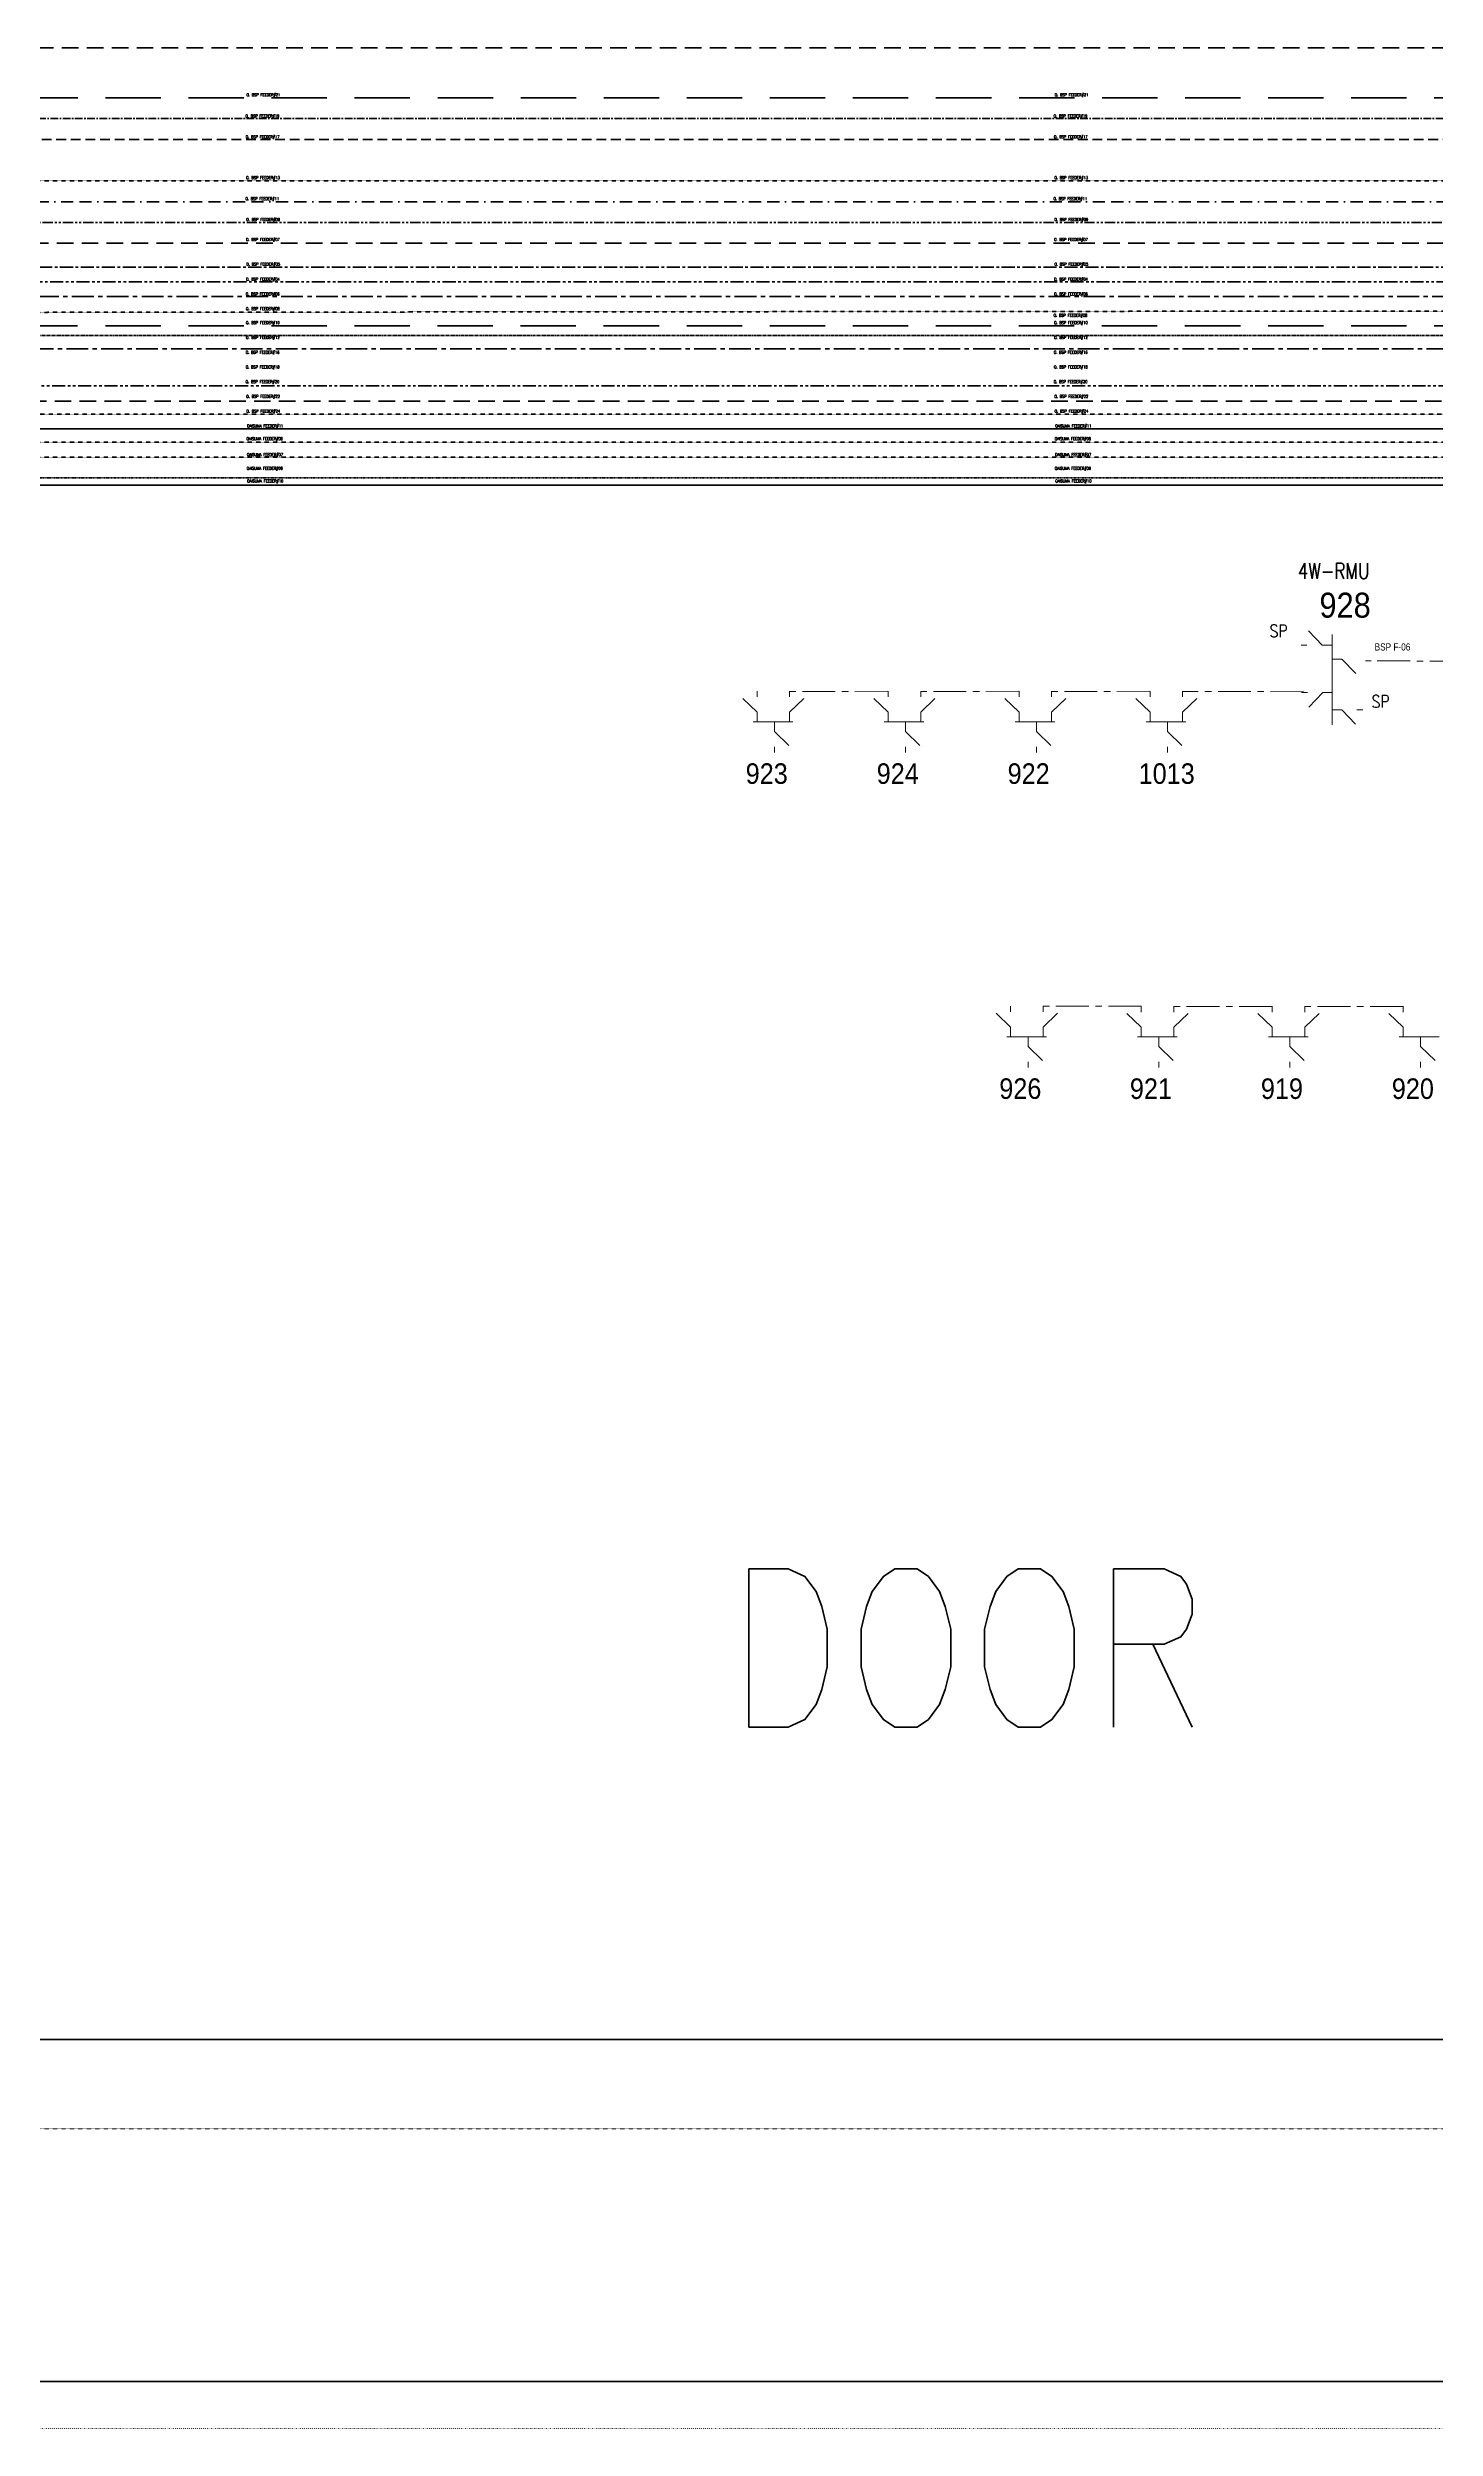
# Model space of a CAD drawing. Header units: metres. Extents: x 65984 to 144644, y -19036 to 23726.
# Drawn here: x 125899 to 127597, y 19332 to 22245 of the extents above; entities that cross this region are included whole.
import ezdxf
from ezdxf.enums import TextEntityAlignment as Align

# ---------------------------------------------------------------- set-up
doc = ezdxf.new("R2010")
doc.units = ezdxf.units.M
doc.header["$MEASUREMENT"] = 0
for name, pattern in [('( Border )', [1.75, 0.5, -0.25, 0.5, -0.25, 0, -0.25]), ('( Center )', [2, 1.25, -0.25, 0.25, -0.25]), ('( Phantom )', [2.5, 1.25, -0.25, 0.25, -0.25, 0.25, -0.25]), ('DGN Style 1', [0.6, 0, -0.6]), ('DGN Style 3', [0.013877, 0, -0.013877]), ('DGN Style 4', [1.6, 0.8, -0.4, 0, -0.4]), ('HIDDEN2', [2381.25, 1587.5, -793.75])]:
    doc.linetypes.add(name, pattern=pattern)
doc.layers.get('0').update_dxf_attribs({"color": 95, "lineweight": 40})
for name, color, linetype, lineweight in [('d_eos', 111, 'Continuous', 40), ('d_eos no', 121, 'Continuous', 40), ('d_grid line', 7, 'DGN Style 1', 0), ('d_switch', 95, 'Continuous', 40), ('d_ug cable', 95, 'Continuous', 40), ('d_ug main line', 95, 'Continuous', 40), ('FDR  1  16', 234, 'Continuous', 40), ('Level 37', 7, 'Continuous', 0), ('O H MAIN FEEDER', 4, 'Continuous', 100)]:
    doc.layers.add(name, color=color, linetype=linetype, lineweight=lineweight)
doc.styles.add('Style-Arial', font='arial.ttf')
doc.styles.add('Style-msdefault', font='msdefault.shx')
doc.styles.add('Style-STANDARD', font='STANDARD.shx')

msp = doc.modelspace()

# ---------------------------------------------------------------- linework, layer by layer
at = {"color": 7, "linetype": '( Border )', "lineweight": 140, "ltscale": 30}
msp.add_line((128845.7, 22056.3), (125503.4, 22056.3), dxfattribs=at)
at = {"color": 1, "linetype": 'DGN Style 4', "lineweight": 70, "flags": 128}
msp.add_lwpolyline([(128559.9, 20572.7), (128559.9, 20579), (128073.9, 20579), (128073.9, 21718.3), (128073.9, 21718.3), (125710.5, 21718.3), (125710.5, 19820.8), (115844.2, 19820.8), (115844.2, 19939)], dxfattribs=at)
at = {"layer": 'd_eos', "color": 7, "linetype": 'Continuous', "lineweight": 13, "ltscale": 1.60271}
for p, q in [((127458.5, 21513.7), (127441.5, 21531.3)), ((127470.6, 21416.2), (127470.6, 21527)), ((127439.8, 21513.7), (127432.7, 21513.7)), ((127470.2, 21513.7), (127458.5, 21513.7)), ((127470.6, 21496.5), (127482.3, 21496.5)), ((127482.3, 21496.5), (127499.4, 21478.9)), ((127511.4, 21494.6), (127518.5, 21494.6)), ((126766.9, 21431.7), (126749.4, 21448.7)), ((126766.9, 21450.4), (126766.9, 21457.5)), ((126806.8, 21450.4), (126806.8, 21457.5)), ((126806.8, 21431.7), (126824.3, 21448.7)), ((126927.2, 21431.7), (126909.7, 21448.7)), ((126927.2, 21450.4), (126927.2, 21457.5)), ((126967.1, 21450.4), (126967.1, 21457.5)), ((126967.1, 21431.7), (126984.6, 21448.7)), ((127087.5, 21431.7), (127069.9, 21448.7)), ((127087.5, 21450.4), (127087.5, 21457.5)), ((127127.3, 21450.4), (127127.3, 21457.5)), ((127127.3, 21431.7), (127144.9, 21448.7)), ((127247.8, 21431.7), (127230.2, 21448.7)), ((127247.8, 21450.4), (127247.8, 21457.5)), ((127287.6, 21450.4), (127287.6, 21457.5)), ((127287.6, 21431.7), (127305.2, 21448.7)), ((127440.3, 21455.7), (127433.2, 21455.7)), ((127459, 21455.7), (127442, 21438.1)), ((127470.7, 21455.7), (127459, 21455.7)), ((126762.2, 21420), (126810.7, 21420)), ((126766.9, 21420), (126766.9, 21431.7)), ((126788.3, 21419.9), (126788.3, 21408.2)), ((126806.8, 21420), (126806.8, 21431.7)), ((126922.5, 21420), (126971, 21420)), ((126927.2, 21420), (126927.2, 21431.7)), ((126948.6, 21419.9), (126948.6, 21408.2)), ((126967.1, 21420), (126967.1, 21431.7)), ((127082.7, 21420), (127131.2, 21420)), ((127087.5, 21420), (127087.5, 21431.7)), ((127108.8, 21419.9), (127108.8, 21408.2)), ((127127.3, 21420), (127127.3, 21431.7)), ((127243, 21420), (127291.6, 21420)), ((127247.8, 21420), (127247.8, 21431.7)), ((127269.1, 21419.9), (127269.1, 21408.2)), ((127287.6, 21420), (127287.6, 21431.7)), ((127470.6, 21434.7), (127482.3, 21434.7)), ((127482.3, 21434.7), (127499.3, 21417.1)), ((127501, 21434.7), (127508.1, 21434.7)), ((126788.3, 21408.2), (126805.8, 21391.1)), ((126788.3, 21389.5), (126788.3, 21382.4)), ((126948.6, 21408.2), (126966.1, 21391.1)), ((126948.6, 21389.5), (126948.6, 21382.4)), ((127108.8, 21408.2), (127126.4, 21391.1)), ((127108.8, 21389.5), (127108.8, 21382.4)), ((127269.1, 21408.2), (127286.7, 21391.1)), ((127269.1, 21389.5), (127269.1, 21382.4))]:
    msp.add_line(p, q, dxfattribs=at)
at = {"layer": 'd_eos', "color": 220, "linetype": 'Continuous', "lineweight": 13, "ltscale": 1.60271}
for p, q in [((127077.2, 21046.3), (127059.6, 21063.4)), ((127077.2, 21065), (127077.2, 21072.1)), ((127117, 21065), (127117, 21072.1)), ((127117, 21046.3), (127134.6, 21063.4)), ((127237.1, 21046.2), (127219.5, 21063.2)), ((127237.1, 21064.8), (127237.1, 21071.9)), ((127276.9, 21064.8), (127276.9, 21071.9)), ((127276.9, 21046.2), (127294.5, 21063.2)), ((127397.4, 21046.2), (127379.8, 21063.2)), ((127397.4, 21064.8), (127397.4, 21071.9)), ((127437.2, 21064.8), (127437.2, 21071.9)), ((127437.2, 21046.2), (127454.7, 21063.2)), ((127557.6, 21046.2), (127540, 21063.2)), ((127557.6, 21064.8), (127557.6, 21071.9)), ((127072.5, 21034.6), (127121, 21034.6)), ((127077.2, 21034.6), (127077.2, 21046.3)), ((127098.5, 21034.5), (127098.5, 21022.8)), ((127117, 21034.6), (127117, 21046.3)), ((127232.3, 21034.5), (127280.8, 21034.5)), ((127237.1, 21034.5), (127237.1, 21046.2)), ((127258.4, 21034.3), (127258.4, 21022.7)), ((127276.9, 21034.5), (127276.9, 21046.2)), ((127392.6, 21034.5), (127441.1, 21034.5)), ((127397.4, 21034.5), (127397.4, 21046.2)), ((127418.7, 21034.3), (127418.7, 21022.7)), ((127437.2, 21034.5), (127437.2, 21046.2)), ((127552.8, 21034.5), (127601.4, 21034.5)), ((127557.6, 21034.5), (127557.6, 21046.2)), ((127578.9, 21034.3), (127578.9, 21022.7)), ((127098.5, 21022.8), (127116.1, 21005.7)), ((127098.5, 21004.1), (127098.5, 20997)), ((127258.4, 21022.7), (127275.9, 21005.6)), ((127258.4, 21004), (127258.4, 20996.9)), ((127418.7, 21022.7), (127436.2, 21005.6)), ((127418.7, 21004), (127418.7, 20996.9)), ((127578.9, 21022.7), (127596.5, 21005.6)), ((127578.9, 21004), (127578.9, 20996.9))]:
    msp.add_line(p, q, dxfattribs=at)
at = {"layer": 'd_grid line', "color": 7, "linetype": 'DGN Style 1', "lineweight": 0, "flags": 128}
msp.add_lwpolyline([(133459.3, 19332.1), (133459.3, 22713), (107396.8, 22713), (107396.8, 19332.1)], close=True, dxfattribs=at)
at = {"layer": 'd_ug cable', "color": 1, "linetype": 'DGN Style 3', "lineweight": 0}
msp.add_line((107924.2, 19698.6), (144357.5, 19698.7), dxfattribs=at)
at = {"layer": 'd_ug cable', "color": 18, "linetype": 'DGN Style 3', "lineweight": 100, "flags": 128}
msp.add_lwpolyline([(128546.8, 21588), (128257.1, 21588), (128257.1, 21796.4), (125683.2, 21796.4), (125683.2, 21241)], dxfattribs=at)
at = {"layer": 'd_ug cable', "color": 1, "linetype": 'DGN Style 3', "lineweight": 100, "flags": 128}
msp.add_lwpolyline([(128118.7, 21007.5), (128118.7, 21762.1), (125098.7, 21762.1)], dxfattribs=at)
at = {"layer": 'd_ug main line', "color": 3, "linetype": 'DGN Style 3', "lineweight": 140}
msp.add_line((128976.3, 22081.7), (125562.2, 22081.7), dxfattribs=at)
at = {"layer": 'd_ug main line', "color": 7, "linetype": '( Center )', "lineweight": 13, "ltscale": 32.144707}
for p, q in [((126926.9, 21457.3), (126806.6, 21457.2)), ((127087.1, 21457.3), (126966.8, 21457.2)), ((127247.4, 21457.3), (127127.3, 21457.2)), ((127435.4, 21457.3), (127287.6, 21457.2))]:
    msp.add_line(p, q, dxfattribs=at)
at = {"layer": 'd_ug main line', "color": 220, "linetype": '( Center )', "lineweight": 13, "ltscale": 32.144707}
for p, q in [((127237.1, 21071.9), (127116.8, 21071.9)), ((127397, 21071.8), (127276.7, 21071.7)), ((127557.2, 21071.8), (127436.9, 21071.7))]:
    msp.add_line(p, q, dxfattribs=at)
at = {"layer": 'd_ug main line', "color": 194, "linetype": 'HIDDEN2', "lineweight": 140, "ltscale": 0.012803}
msp.add_lwpolyline([(128904.8, 21664.3), (128314.7, 21664.3), (128314.7, 22244.6), (125677.4, 22244.6)], dxfattribs=at)
at = {"layer": 'd_ug main line', "color": 1, "linetype": 'HIDDEN2', "lineweight": 70, "ltscale": 0.042676}
msp.add_lwpolyline([(128984.4, 22183.5), (125582.1, 22183.5)], dxfattribs=at)
at = {"layer": 'd_ug main line', "color": 36, "linetype": 'HIDDEN2', "lineweight": 70, "ltscale": 0.0075}
msp.add_lwpolyline([(128761, 22132.6), (125423.2, 22132.6), (125423.2, 22146.3)], dxfattribs=at)
at = {"layer": 'd_ug main line', "color": 134, "linetype": '( Phantom )', "lineweight": 100, "ltscale": 10, "flags": 128}
msp.add_lwpolyline([(128730, 22030.9), (125291.6, 22030.9)], dxfattribs=at)
at = {"layer": 'd_ug main line', "color": 251, "linetype": 'HIDDEN2', "lineweight": 140, "ltscale": 0.012803}
msp.add_lwpolyline([(128582.7, 22005.4), (125318.8, 22005.4), (125318.8, 21381.9), (124451.7, 21381.9)], dxfattribs=at)
at = {"layer": 'd_ug main line', "color": 220, "linetype": '( Center )', "lineweight": 140, "ltscale": 12.802868, "flags": 128}
msp.add_lwpolyline([(125031.5, 21937), (125031.5, 21976.4), (128516.7, 21976.4)], dxfattribs=at)
at = {"layer": 'd_ug main line', "color": 131, "linetype": '( Phantom )', "lineweight": 70, "ltscale": 12.802868, "flags": 128}
msp.add_lwpolyline([(125049.1, 21819.1), (125049.1, 21958.4), (128429.4, 21958.4), (128429.4, 21842.3), (128978.8, 21842.3)], dxfattribs=at)
at = {"layer": 'd_ug main line', "color": 121, "linetype": 'DGN Style 3', "lineweight": 140, "flags": 128}
msp.add_lwpolyline([(128805.9, 21792.3), (128412.4, 21792.3), (128412.4, 21923.3), (125601.1, 21920.7), (125528.5, 21920.4)], dxfattribs=at)
at = {"layer": 'd_ug main line', "color": 191, "linetype": 'HIDDEN2', "lineweight": 140, "ltscale": 0.042676}
msp.add_lwpolyline([(128686.9, 21766), (128374.5, 21766), (128374.5, 21904.4), (125768.8, 21904.4), (125768.8, 21676.2)], dxfattribs=at)
at = {"layer": 'd_ug main line', "color": 174, "linetype": '( Center )', "lineweight": 140, "ltscale": 2.94, "flags": 128}
msp.add_lwpolyline([(128519.1, 21740.6), (128352.7, 21740.6), (128352.7, 21892.8), (125266.2, 21892.8)], dxfattribs=at)
at = {"layer": 'd_ug main line', "color": 251, "linetype": '( Phantom )', "lineweight": 106, "ltscale": 12.802868, "flags": 128}
msp.add_lwpolyline([(128640.5, 21638.9), (128291.9, 21638.8), (128291.9, 21831.2), (125291.5, 21831.2)], dxfattribs=at)
at = {"layer": 'd_ug main line', "color": 57, "linetype": 'HIDDEN2', "lineweight": 140, "ltscale": 0.012803, "true_color": 0x7d8a21}
msp.add_lwpolyline([(128681.1, 21613.4), (128275.3, 21613.4), (128275.3, 21812.1), (125663.6, 21812.1), (125663.6, 21317.8)], dxfattribs=at)
at = {"layer": 'd_ug main line', "color": 5, "linetype": 'DGN Style 3', "lineweight": 140, "flags": 128}
msp.add_lwpolyline([(128853.8, 20829.6), (128099.3, 20829.6), (128099.3, 21743.9), (125110.7, 21743.9), (125110.7, 21411.8)], dxfattribs=at)
at = {"layer": 'd_ug main line', "color": 7, "linetype": '( Center )', "lineweight": 13, "ltscale": 32.144707, "flags": 128}
msp.add_lwpolyline([(127694.6, 21493.9), (127518.5, 21494.6), (127518.5, 21494.6), (127518.5, 21494.6)], dxfattribs=at)
at = {"layer": 'FDR  1  16', "color": 30, "linetype": '( Center )', "lineweight": 70, "ltscale": 7.500037}
msp.add_line((128881.7, 22158), (125509.6, 22158), dxfattribs=at)
at = {"layer": 'FDR  1  16', "color": 7, "linetype": '( Center )', "lineweight": 120, "ltscale": 21.338113, "flags": 128}
msp.add_lwpolyline([(125065.6, 21821.8), (125065.6, 21940.4), (128414, 21940.4), (128414, 21816.9)], dxfattribs=at)
at = {"layer": 'FDR  1  16', "color": 1, "linetype": '( Center )', "lineweight": 211, "ltscale": 21.338113, "flags": 128}
msp.add_lwpolyline([(129005.3, 21689.7), (128333.7, 21689.7), (128333.7, 21876.3), (125722.6, 21876.3)], dxfattribs=at)
at = {"layer": 'O H MAIN FEEDER', "color": 140, "lineweight": 211, "ltscale": 0.498271, "flags": 128}
msp.add_lwpolyline([(106943.9, 22834.8), (144644.1, 22834.8), (144644.1, 19389.5), (106943.9, 19389.5)], close=True, dxfattribs=at)
at = {"layer": 'O H MAIN FEEDER', "color": 5, "lineweight": 211, "ltscale": 30, "flags": 128}
msp.add_lwpolyline([(111246, 19990), (113139.2, 19990), (113139.2, 19808), (133226.2, 19808), (133226.2, 22351.2), (129774.4, 22351.2)], dxfattribs=at)
at = {"layer": 'O H MAIN FEEDER', "color": 214, "lineweight": 140, "ltscale": 0.426762, "flags": 128}
msp.add_lwpolyline([(128142.4, 21269), (128142.4, 21778.4), (125693.2, 21778.4), (125693.2, 19849.3)], dxfattribs=at)
at = {"layer": 'O H MAIN FEEDER', "color": 95, "lineweight": 211, "ltscale": 0.426762, "flags": 128}
msp.add_lwpolyline([(128061, 20333.4), (128061, 21709.5), (125714.5, 21709.5), (125714.5, 20280.9)], dxfattribs=at)

# ---------------------------------------------------------------- texts
at = {"color": 7, "linetype": 'Continuous', "lineweight": 40, "style": 'Style-STANDARD', "width": 0.857143}
for s, p in [('Q. BSP FEEDER#21', (126162.8, 22187.1)), ('Q. BSP FEEDER#21', (127151.7, 22187.1)), ('Q. BSP FEEDER#19', (126161.6, 22161.2)), ('Q. BSP FEEDER#17', (126161.9, 22135.7)), ('Q. BSP FEEDER#19', (127150.4, 22161.2)), ('Q. BSP FEEDER#17', (127150.8, 22135.7)), ('Q. BSP FEEDER#13', (126162.4, 22085.7)), ('Q. BSP FEEDER#13', (127151.3, 22085.7)), ('Q. BSP FEEDER#11', (126161.4, 22060)), ('Q. BSP FEEDER#11', (127150.2, 22060)), ('Q. BSP FEEDER#09', (126162.5, 22034.5)), ('Q. BSP FEEDER#09', (127151.4, 22034.5)), ('Q. BSP FEEDER#07', (126162.2, 22010)), ('Q. BSP FEEDER#07', (127151.1, 22010)), ('Q. BSP FEEDER#04', (126162.2, 21961.5)), ('Q. BSP FEEDER#05', (126162.6, 21979.9)), ('Q. BSP FEEDER#04', (127151, 21961.5)), ('Q. BSP FEEDER#05', (127151.5, 21979.9)), ('Q. BSP FEEDER#06', (126162, 21943.4)), ('Q. BSP FEEDER#06', (127150.9, 21943.4)), ('Q. BSP FEEDER#08', (126162.1, 21925.4)), ('Q. BSP FEEDER#10', (126162.1, 21908.3)), ('Q. BSP FEEDER#08', (127150.4, 21917.3)), ('Q. BSP FEEDER#10', (127150.9, 21908.3)), ('Q. BSP FEEDER#12', (126162.1, 21890.1)), ('Q. BSP FEEDER#12', (127150.9, 21890.1)), ('Q. BSP FEEDER#16', (126161.8, 21872.1)), ('Q. BSP FEEDER#18', (126161.9, 21854.1)), ('Q. BSP FEEDER#16', (127150.7, 21872.1)), ('Q. BSP FEEDER#18', (127150.8, 21854.1)), ('Q. BSP FEEDER#20', (126161.7, 21836.1)), ('Q. BSP FEEDER#22', (126162.5, 21818.1)), ('Q. BSP FEEDER#20', (127150.5, 21836.1)), ('Q. BSP FEEDER#22', (127151.4, 21818.1)), ('Q. BSP FEEDER#24', (126162.7, 21800.1)), ('Q. BSP FEEDER#24', (127151.6, 21800.1)), ('QAISUMA FEEDER#08', (126164.3, 21766.3)), ('QAISUMA FEEDER#11', (126165, 21782)), ('QAISUMA FEEDER#08', (127153.2, 21766.3)), ('QAISUMA FEEDER#11', (127153.9, 21782)), ('QAISUMA FEEDER#09', (126164.5, 21730.1)), ('QAISUMA FEEDER#07', (126164.8, 21746.9)), ('QAISUMA FEEDER#09', (127153.4, 21730.1)), ('QAISUMA FEEDER#07', (127153.6, 21746.9)), ('QAISUMA FEEDER#10', (126165.1, 21714.6)), ('QAISUMA FEEDER#10', (127154, 21714.6))]:
    msp.add_text(s, height=3.5, dxfattribs=at).set_placement(p, align=Align.MIDDLE_CENTER)
at = {"layer": 'd_eos no', "color": 7, "linetype": 'Continuous', "lineweight": 13, "style": 'Style-Arial', "width": 0.88}
for s, p in [('923', (126753, 21369.2)), ('924', (126913.3, 21369.2)), ('922', (127073.5, 21369.2)), ('1013', (127233.8, 21369.2))]:
    msp.add_text(s, height=25.11, dxfattribs=at).set_placement(p, align=Align.TOP_LEFT)
at = {"layer": 'd_eos no', "color": 220, "linetype": 'Continuous', "lineweight": 13, "style": 'Style-Arial', "width": 0.88}
for s, p in [('926', (127063.3, 20983.8)), ('921', (127223.1, 20983.7)), ('919', (127383.4, 20983.7)), ('920', (127543.6, 20983.7))]:
    msp.add_text(s, height=25.11, dxfattribs=at).set_placement(p, align=Align.TOP_LEFT)
at = {"layer": 'd_switch', "color": 7, "linetype": 'Continuous', "lineweight": 13, "style": 'Style-msdefault', "width": 0.857143}
msp.add_text('BSP F-06', height=8.79, dxfattribs=at).set_placement((127522.6, 21516), align=Align.TOP_LEFT)
at = {"layer": 'Level 37', "color": 7, "linetype": 'Continuous', "lineweight": 13, "style": 'Style-STANDARD'}
for s, height, width, p in [('4W-RMU', 19.17, 0.854701, (127472.5, 21604.6)), ('SP', 15.1, 0.909091, (127405, 21531.2)), ('SP', 15.1, 0.909091, (127529.9, 21444.9))]:
    msp.add_text(s, height=height, dxfattribs=dict(at, width=width)).set_placement(p, align=Align.MIDDLE_CENTER)
at = {"layer": 'Level 37', "color": 7, "linetype": 'Continuous', "lineweight": 13, "style": 'Style-Arial', "width": 0.88}
msp.add_text('928', height=30.59, dxfattribs=at).set_placement((127455.1, 21578), align=Align.TOP_LEFT)
at = {"layer": 'Level 37', "color": 7, "linetype": 'Continuous', "lineweight": 0, "style": 'Style-STANDARD', "width": 0.909091}
msp.add_text('DOOR', height=193.49, dxfattribs=at).set_placement((127024.6, 20286.8), align=Align.MIDDLE_CENTER)

doc.saveas('drawing.dxf')
